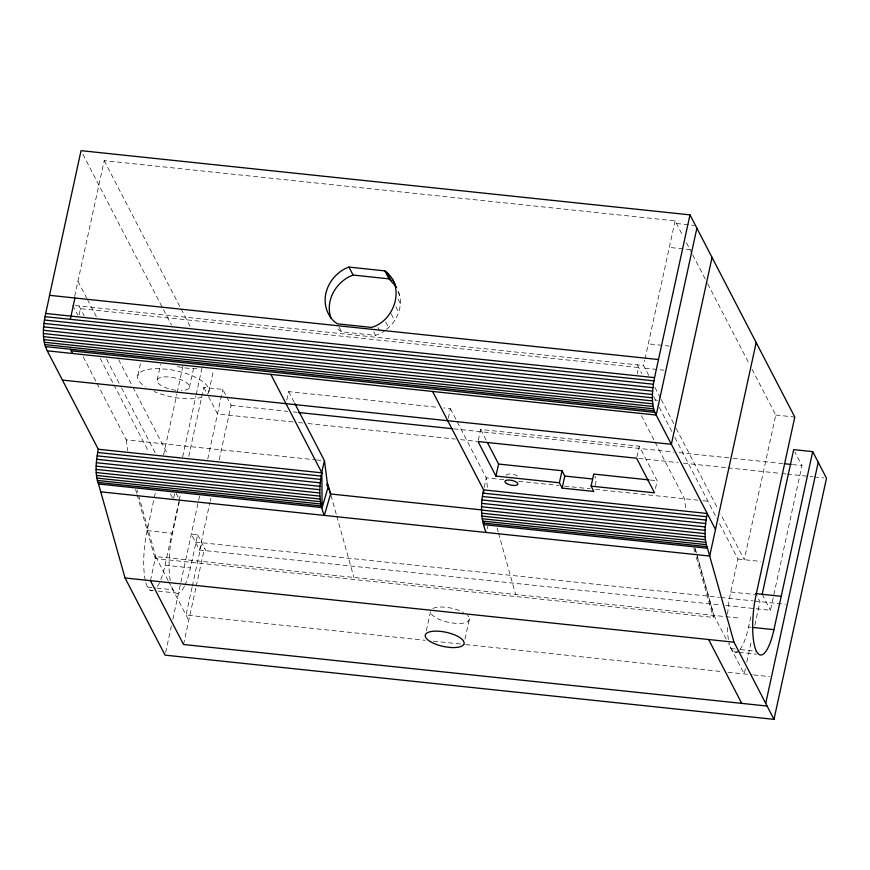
<?xml version="1.0" encoding="UTF-8"?>
<svg xmlns="http://www.w3.org/2000/svg" width="870" height="870" viewBox="0 0 870 870"><rect width="100%" height="100%" fill="white"/><g stroke="black" fill="none" stroke-linecap="round" stroke-linejoin="round"><path stroke-width="0.65" stroke-dasharray="4.35 3.26" d="M386.476 329.317C397.884 320.747 404.093 304.119 398.003 290.678M74.635 296.42L104.204 160.635L675.098 220.85L682.722 235.552M79.018 315.092L80.421 308.632L638.623 367.51L637.221 373.969M137.851 375.481L140.701 362.377M157.176 380.027L160.602 364.302M145.268 580.246A43.043 11.582 -84 0 1 147.128 530.58L155.502 492.105M163.593 454.966L176.882 393.947M177.165 392.62L182.95 366.085M189.442 387.4L193.727 367.749M150.434 580.66L155.686 556.55L137.112 490.027M173.641 498.238L174.739 493.159M182.656 456.848L195.924 395.904M196.207 394.578L201.981 368.075M160.863 579.518A43.043 11.582 -84 0 0 165.039 565.228L178.905 501.533M179.198 500.206L180.351 494.899M188.736 456.413L203.765 387.411L222.785 389.412L226.33 396.252M170.226 580.725A43.043 11.582 -84 0 1 172.499 533.256L179.416 501.49M208.767 391.946L213.618 369.674M165.626 652.478L171.684 624.66M172.836 619.353L199.665 495.596M207.745 459.055L222.785 389.412M184.929 585.227A43.043 11.582 -84 0 0 190.41 567.903L197.631 534.756L191.291 534.082L199.567 550.047L720.48 604.987M199.567 550.047L209.964 502.262M210.257 500.935L210.834 498.282M219.218 459.795L231.061 405.376L226.929 397.394M192.031 587.457L186.017 615.068L425.245 640.298M192.313 586.141L201.764 542.739M183.526 644.507L195.935 587.511M196.218 586.195L204.526 548.056M286.796 400.048L288.633 391.609L438.252 407.388M448.289 418.307L450.388 408.661L443.646 407.954M426.333 630.761L430.487 611.719M478.293 440.307L480.653 429.465L639.232 446.19L657.165 480.773L655.327 489.212M484.133 487.472L486.243 477.826L456.565 420.591M465.004 639.069L469.419 618.766L468.669 616.721A19.869 7.221 12.3 0 0 467.451 615.297M595.178 485.427L596.483 479.403L594.83 476.205M648.715 375.405L643.593 365.52L644.746 360.213M645.04 358.886L675.098 220.85M636.873 457.033L639.232 446.19M727.646 613.872A43.043 11.582 -84 0 1 730.735 591.991L737.912 559.04L718.555 521.696M752.028 369.261L775.757 415.044L744.252 559.714L720.523 513.942M739.891 649.509A43.043 11.582 -84 0 0 748.57 626.987L751.365 614.155M745.372 668.682L744.22 673.945L728.625 643.843M746.797 662.103L751.386 641.059M754.823 625.28L759.978 601.605L756.432 594.765M725.885 605.553L770.45 610.261L801.955 465.58L794.865 451.9M696.772 554.114L713.889 615.416L713.313 617.395L155.099 558.518L155.686 556.55L739.261 618.091M487.2 528.688L487.929 526.165M385.377 330.111L380.984 333.286L375.579 335.396L341.54 331.807L338.354 329.534A36.42 32.484 -27.4 0 1 336.657 327.783M676.468 223.503L694.238 225.384M671.227 247.613L690.247 249.625M650.216 344.063L669.247 346.075M75.233 305.577L643.593 365.52M644.975 368.173L664.006 370.185M654.773 400.048L657.437 400.32M775.757 415.044L794.788 417.045M231.061 405.376L287.752 411.358M293.147 411.923L297.192 412.347M453.748 428.866L673.739 452.063M679.144 452.628L731.779 458.185M733.127 458.327L783.065 463.59M792.505 464.591L801.955 465.58M293.157 421.983L217.554 414.011L207.354 394.349M298.562 422.548L302.608 422.983M308.013 423.549L455.184 439.067M460.589 439.644L476.793 441.351M638.819 458.436L677.98 462.568M683.374 463.134L726.58 467.701M727.929 467.842L780.597 473.389M781.945 473.53L785.991 473.965M787.339 474.106L812.993 476.814M814.353 476.956L823.803 477.945M650.412 480.055L657.165 480.773M96.94 383.3L126.259 439.861L315.049 459.773M316.397 459.915L321.791 460.491M503.773 479.674L486.243 477.826L487.602 488.516M518.607 481.24L559.051 485.514M564.445 486.08L590.067 488.777M595.461 489.353L697.816 500.141M703.156 500.707L709.833 501.414M737.912 559.04L760.75 561.454M730.735 591.991L754.779 594.525M147.128 530.58L172.499 533.256M195.424 542.064L719.425 597.331M720.773 597.472L753.213 600.898M754.573 601.039L785.349 604.28M165.039 565.228L190.41 567.903M748.57 626.987L751.245 627.27M147.541 587.119L155.556 587.968M156.894 588.109L172.923 589.795M731.072 648.574L735.085 648.998M740.424 649.564L756.443 651.249M150.14 590.251L152.805 590.534M158.144 591.1L175.512 592.927M733.671 651.771L737.684 652.195M739.021 652.337L756.378 654.175M433.358 641.157L464.449 644.431M465.798 644.583L722.6 671.662M728.005 672.238L752.235 674.794M753.572 674.924L769.591 676.621M686.463 242.784L692.085 253.627M692.705 254.823L707.071 282.532M707.691 283.74L749.527 364.443M654.958 387.454L660.58 398.297M661.211 399.493L675.566 427.203M676.197 428.41L718.033 509.124M762.185 594.297L770.45 610.261M637.253 364.845L641.755 373.534M653.609 396.415L656.741 402.44M659.232 407.258L672.347 432.553M674.848 437.382L717.935 520.499M641.418 415.697L654.523 440.97M655.143 442.178L684.462 498.738L685.821 509.418M726.167 639.102L713.889 615.416L696.565 554.07M480.653 429.465L486.221 440.198M397.992 291.776L399.765 295.202M398.112 299.226L400.472 303.782M450.388 408.661L455.945 419.394M395.796 306.751L398.754 312.45M391.174 313.776L394.73 320.617M385.714 322.03L388.662 327.729M378.026 327.588L379.809 331.013M373.806 331.981L375.579 335.396M339.18 327.25L341.54 331.807M288.633 391.609L294.201 402.342M104.204 160.635L180.481 307.784M181.101 308.991L190.486 327.087M82.911 154.262L171.488 325.141M203.765 387.411L206.755 393.186M77.952 281.195L86.706 298.084M87.326 299.291L96.711 317.376M118.592 359.593L132.349 386.128M132.969 387.335L167.986 454.89M79.04 305.979L84.162 315.853M106.608 359.147L120.941 386.802M121.561 388.009L155.23 452.944M176.164 493.333L178.524 497.89M197.631 534.756L205.907 550.71M72.699 305.305L77.691 314.94M100.17 358.299L113.274 383.583M113.905 384.79L148.857 452.226M170.411 493.801L172.771 498.358M83.215 356.83L96.32 382.104M155.686 556.55L167.997 580.301M168.606 581.486L188.779 620.386M694.728 547.545L696.196 552.765M693.781 548.209L694.88 552.124M696.359 557.355L713.313 617.395M135.579 489.342L136.677 493.257M137.047 494.562L155.099 558.518M695.315 548.894L696.402 552.809M497.085 527.992L498.184 531.907M498.543 533.212L515.66 594.514M330.97 495.28L336.429 514.844M336.788 516.149L353.905 577.452M126.259 439.861L127.618 450.54M159.547 582.552A43.043 11.582 -84 0 1 156.361 587.903M153.153 590.523A43.043 11.582 -84 0 1 145.507 581.269M184.299 586.489A43.043 11.582 -84 0 1 170.879 583.944M739.087 650.412A43.043 11.582 -84 0 1 729.06 642.712M728.407 639.483A43.043 11.582 -84 0 1 727.287 624.758M469.419 618.766A19.869 7.221 12.3 0 1 455.325 623.344L450.301 622.681A19.869 7.221 12.3 0 1 431.237 613.763M432.912 608.478A19.869 7.221 12.3 0 1 463.471 612.48M207.506 394.023A36.42 13.246 12.3 0 0 168.149 369.369L159.188 368.652A36.42 13.246 12.3 0 0 137.982 379.037L140.516 382.909A36.42 13.246 12.3 0 0 145.29 386.835M201.938 397.166A36.42 13.246 12.3 0 1 154.164 391.533M196.794 368.652A36.42 13.246 12.3 0 1 175.707 366.216M175.816 390.26A16.552 6.025 12.3 0 1 157.6 379.233A16.552 6.025 12.3 0 1 183.255 380.734A16.552 6.025 12.3 0 1 181.145 390.565M506.231 475.39A6.623 2.403 12.3 0 1 510.516 474.009A6.623 2.403 12.3 0 1 517.519 475.977"/><path stroke-width="1.3" d="M812.711 451.628L826.5 478.239L773.995 719.349L165.05 655.132L125.062 577.985L98.527 483.992C94.471 472.91 96.255 460.589 98.266 449.246L47.241 350.817C38.769 333.395 46.338 313.015 49.536 295.321L81.04 150.651L689.986 214.868L794.788 417.045L756.106 594.667A43.043 11.582 -84 0 0 756.443 651.249A43.043 11.582 -84 0 0 773.941 629.662L812.711 451.628L793.679 449.627L762.185 594.297M324.488 460.774L327.381 483.47L330.6 493.975L324.336 515.41C316.919 497.966 319.866 478.522 324.488 460.774L294.81 403.528M486.091 532.473C480.555 518.966 480.479 504.002 483.611 489.886L432.597 391.456M715.488 529.428L654.816 412.38C650.76 401.298 652.543 388.977 654.544 377.623L689.986 214.868M773.995 719.349L734.008 642.201L707.473 548.22C703.428 537.138 705.211 524.817 707.212 513.474L483.611 489.886L483.633 492.561M70.329 319.312L74.907 297.997M649.063 479.914L593.731 474.074L591.1 486.134L593.862 491.452L562.15 488.113L559.388 482.785L495.954 476.097L498.575 464.047L487.45 442.58M559.388 482.785L562.009 470.735L498.575 464.047M562.15 488.113L564.771 476.053L562.009 470.735M696.881 228.168L656.197 415.044L47.241 350.817M712.051 257.433L671.357 444.298L62.412 380.081M756.171 342.562L709.692 556.05L100.735 491.833M765.72 703.395L818.224 462.274M326.794 485.449L327.381 483.47L330.6 493.975L481.567 509.896M98.527 483.992L322.128 507.58L328.392 486.145M348.946 267.079L344.672 268.852A36.42 32.484 -27.4 0 0 334.221 321.552L337.408 323.825L371.436 327.424C394.762 321.008 406.04 286.165 384.877 270.875L348.946 267.079L353.089 275.061L389.01 278.857L396.687 287.285M353.089 275.061L348.816 276.834A36.42 32.484 -27.4 0 0 331.068 318.431M45.621 313.45L654.544 377.623M49.536 295.321L658.481 359.538M44.957 316.637L653.914 380.864M44.424 320.008L653.381 384.235M44.011 323.444L652.957 387.661M43.707 326.881L652.663 391.108M43.543 330.285L652.489 394.501M43.5 333.569L652.446 397.797M43.587 336.69L652.543 400.918M43.804 339.604L652.761 403.832M44.152 342.247L653.098 406.475M44.609 344.574L653.566 408.802M45.186 346.564L654.142 410.781M70.557 349.24L71.231 350.827L654.816 412.38M298.54 412.489L452.4 428.714M784.414 463.732L791.156 464.449M564.771 476.053L592.524 478.978M591.1 486.134L654.534 492.822L636.612 458.24L478.032 441.514L495.954 476.097M98.266 449.246L321.856 472.823L322.128 507.58M97.625 452.487L321.226 476.064M482.98 493.127L706.57 516.704M97.092 455.847L320.693 479.424M482.448 496.487L706.038 520.075M96.668 459.284L320.269 482.861M482.023 499.924L705.624 523.501M96.374 462.72L319.975 486.308M481.73 503.371L705.331 526.948M96.2 466.124L319.801 489.701M481.556 506.764L705.157 530.341M96.168 469.408L319.769 492.996M481.512 510.048L705.113 533.636M96.255 472.54L319.856 496.117M481.61 513.18L705.2 536.757M96.472 475.444L320.073 499.032M481.828 516.084L705.429 539.672M96.82 478.087L320.41 501.675M482.165 518.727L705.766 542.314M97.277 480.425L320.878 504.002M482.632 521.065L706.233 544.642M97.853 482.404L321.454 505.981M483.209 523.044L706.799 546.621M707.473 548.22L483.883 524.643L483.861 521.967M755.834 593.623L781.206 596.298M752.583 627.411L773.941 629.662M125.062 577.985L734.008 642.201M767.101 706.048L183.526 644.507L150.434 580.66M708.637 639.526L741.729 703.373M392.555 279.303L395.502 285.012M386.9 272.321L391.043 280.303M384.877 270.875L389.01 278.857M270.842 374.394L321.856 472.823M71.231 350.827L72.612 353.492M450.084 647.454L445.048 646.791A19.869 7.221 12.3 0 1 425.332 636.492A19.869 7.221 12.3 0 1 440.981 631.424A19.869 7.221 12.3 0 1 463.416 640.831L464.178 642.876A19.869 7.221 12.3 0 1 450.084 647.454M506.601 483.513A6.623 2.403 12.3 0 0 517.585 484.666A6.623 2.403 12.3 0 0 510.016 480.099A6.623 2.403 12.3 0 0 506.601 483.513"/></g></svg>
